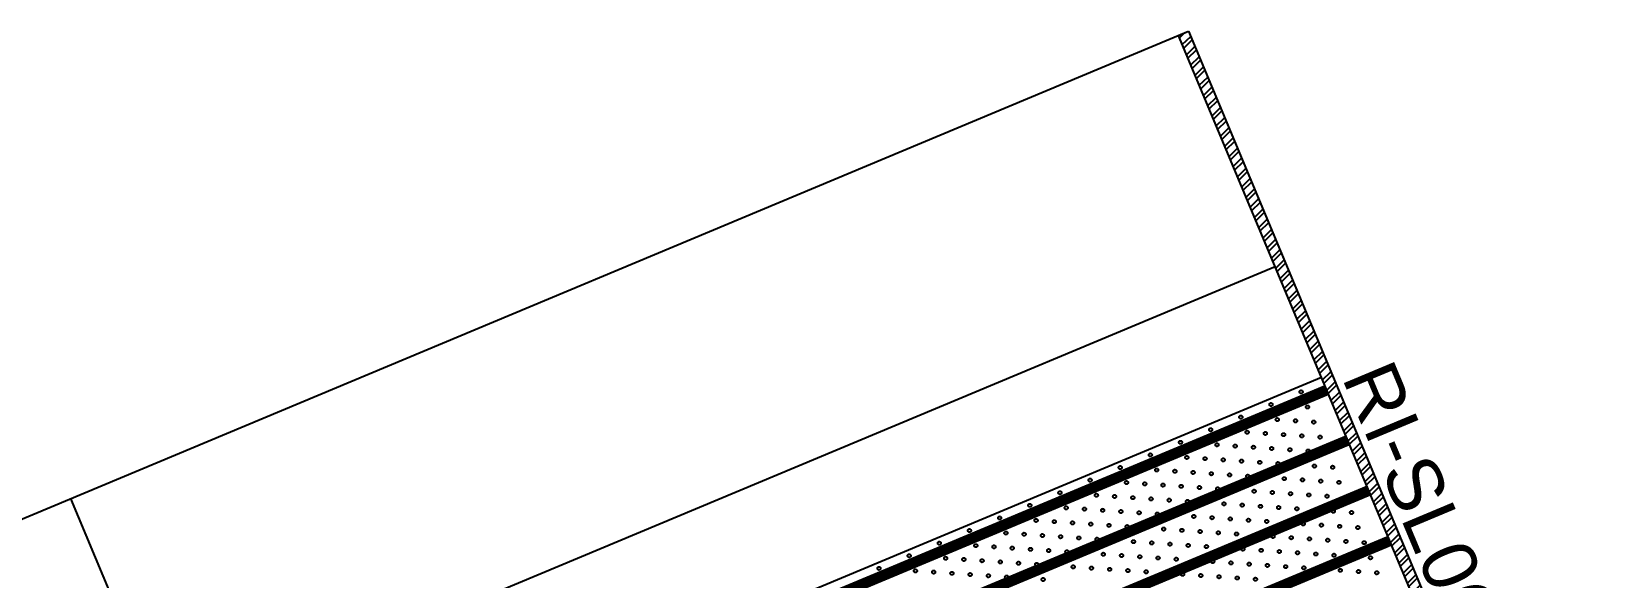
# Model space of a CAD drawing. Header units: millimetres. Extents: x 768159 to 833032, y -1374957 to -1225629.
# Drawn here: x 828610 to 831479, y -1266727 to -1265722 of the extents above; entities that cross this region are included whole.
import ezdxf
from ezdxf.enums import TextEntityAlignment as Align
from ezdxf.xclip import XClip

# ---------------------------------------------------------------- set-up
doc = ezdxf.new("R2010")
doc.units = ezdxf.units.MM
doc.header["$LTSCALE"] = 10
doc.header["$MEASUREMENT"] = 0
doc.header["$XCLIPFRAME"] = 0
doc.linetypes.add('CENTER', pattern=[50.8, 31.75, -6.35, 6.35, -6.35])
for name, color, linetype in [('I—平顶—分格线', 8, 'Continuous'), ('I—平顶—灯具', 62, 'Continuous'), ('I—平顶—造型', 122, 'Continuous')]:
    doc.layers.add(name, color=color, linetype=linetype)
doc.styles.add('ARIAL', font='arial.ttf')

# ---------------------------------------------------------------- blocks, each defined once
blk = doc.blocks.new('30-2')
at = {"layer": 'I—平顶—分格线'}
for centre in [(-545, -64.7), (-515, -64.7), (-485, -64.7), (-455, -64.7), (-425, -64.7), (-395, -64.7), (-365, -64.7), (-335, -64.7), (-305, -64.7), (-275, -64.7), (-245, -64.7), (-215, -64.7), (-185, -64.7), (-530, -94.7), (-500, -94.7), (-470, -94.7), (-440, -94.7), (-410, -94.7), (-380, -94.7), (-350, -94.7), (-320, -94.7), (-290, -94.7), (-260, -94.7), (-230, -94.7), (-200, -94.7), (-545, -124.7), (-515, -124.7), (-485, -124.7), (-455, -124.7), (-425, -124.7), (-395, -124.7), (-365, -124.7), (-335, -124.7), (-305, -124.7), (-275, -124.7), (-245, -124.7), (-215, -124.7), (-530, -154.7), (-500, -154.7), (-470, -154.7), (-440, -154.7), (-410, -154.7), (-380, -154.7), (-350, -154.7), (-320, -154.7), (-290, -154.7), (-260, -154.7), (-230, -154.7), (-545, -184.7), (-515, -184.7), (-485, -184.7), (-455, -184.7), (-425, -184.7), (-395, -184.7), (-365, -184.7), (-335, -184.7), (-305, -184.7), (-275, -184.7), (-245, -184.7), (-530, -214.7), (-500, -214.7), (-470, -214.7), (-440, -214.7), (-410, -214.7), (-380, -214.7), (-350, -214.7), (-320, -214.7), (-290, -214.7), (-260, -214.7), (-545, -244.7), (-515, -244.7), (-485, -244.7), (-455, -244.7), (-425, -244.7), (-395, -244.7), (-365, -244.7), (-335, -244.7), (-305, -244.7), (-275, -244.7), (-530, -274.7), (-500, -274.7), (-470, -274.7), (-440, -274.7), (-410, -274.7), (-380, -274.7), (-350, -274.7), (-320, -274.7), (-290, -274.7), (-260, -274.7), (-545, -304.7), (-515, -304.7), (-485, -304.7), (-455, -304.7), (-425, -304.7), (-395, -304.7), (-365, -304.7), (-335, -304.7), (-305, -304.7), (-275, -304.7), (-530, -334.7), (-500, -334.7), (-470, -334.7), (-440, -334.7), (-410, -334.7), (-380, -334.7), (-350, -334.7), (-320, -334.7), (-290, -334.7), (-545, -364.7), (-515, -364.7), (-485, -364.7), (-455, -364.7), (-425, -364.7), (-395, -364.7), (-365, -364.7), (-335, -364.7), (-305, -364.7), (-530, -394.7), (-500, -394.7), (-470, -394.7), (-440, -394.7), (-410, -394.7), (-380, -394.7), (-350, -394.7), (-320, -394.7), (-545, -424.7), (-515, -424.7), (-485, -424.7), (-455, -424.7), (-425, -424.7), (-395, -424.7), (-365, -424.7), (-335, -424.7), (-530, -454.7), (-500, -454.7), (-470, -454.7), (-440, -454.7), (-410, -454.7), (-380, -454.7), (-350, -454.7), (-545, -484.7), (-515, -484.7), (-485, -484.7), (-455, -484.7), (-425, -484.7), (-395, -484.7), (-365, -484.7), (-530, -514.7), (-500, -514.7), (-470, -514.7), (-440, -514.7), (-410, -514.7), (-380, -514.7), (-545, -544.7), (-515, -544.7), (-485, -544.7), (-455, -544.7), (-425, -544.7), (-395, -544.7), (-530, -574.7), (-500, -574.7), (-470, -574.7), (-440, -574.7), (-410, -574.7), (-545, -604.7), (-515, -604.7), (-485, -604.7), (-455, -604.7), (-425, -604.7), (-530, -634.7), (-500, -634.7), (-470, -634.7), (-440, -634.7), (-410, -634.7), (-545, -664.7), (-515, -664.7), (-485, -664.7), (-455, -664.7), (-425, -664.7), (-530, -694.7), (-500, -694.7), (-470, -694.7), (-440, -694.7), (-545, -724.7), (-515, -724.7), (-485, -724.7), (-455, -724.7), (-530, -754.7), (-500, -754.7), (-470, -754.7), (-545, -784.7), (-515, -784.7), (-485, -784.7), (-530, -814.7), (-500, -814.7), (-545, -844.7), (-515, -844.7), (-530, -874.7), (-545, -904.7)]:
    blk.add_circle(centre, 3, dxfattribs=at)
blk = doc.blocks.new('P1-T2')
at = {"layer": 'I—平顶—分格线'}
h = blk.add_hatch(dxfattribs=at)
h.set_pattern_fill('ANSI32', color=256, scale=50, angle=247)
h.paths.add_polyline_path([(-5690.8, 0), (-10.8, 0), (-10.8, -20), (-5690.8, -20)])
for points in [[(-5230, -20), (-5230, -22429.3)], [(-5010, -20), (-5010, -22429.3)], [(-5690.8, -2224.7), (-10.8, -2224.7)]]:
    blk.add_lwpolyline(points, dxfattribs=at)
at = {"layer": 'I—平顶—灯具', "linetype": 'CENTER', "ltscale": 0.01, "const_width": 20}
for points in [[(-4985, -20), (-4985, -22429.3)], [(-4885, -20), (-4885, -22429.3)], [(-4785, -20), (-4785, -22429.3)], [(-4685, -20), (-4685, -22429.3)]]:
    blk.add_lwpolyline(points, dxfattribs=at)
at = {"layer": 'I—平顶—造型'}
blk.add_lwpolyline([(-5690.8, 0), (-10.8, 0), (-10.8, -20), (-5690.8, -20)], close=True, dxfattribs=at)
blk.add_lwpolyline([(-5690.8, -22449.3), (-5690.8, -22449.3), (-5690.8, 0), (-10.8, 0), (-10.8, -2097.6)], dxfattribs=at)
at = {"layer": 'I—平顶—分格线'}
ref = blk.add_blockref('30-2', (-4455, 0), dxfattribs=at)
XClip(ref).set_block_clipping_path([(-555.0324043302, -22449.3092168584), (-5.0324046859, 0)])
at = {"layer": 'I—平顶—灯具', "linetype": 'CENTER', "ltscale": 0.01, "style": 'ARIAL'}
blk.add_text('RI-SL06', height=100, rotation=0.0233, dxfattribs=at).set_placement((-4740, 64.1), align=Align.MIDDLE_CENTER)

msp = doc.modelspace()

# ---------------------------------------------------------------- block references
at = {"rotation": 292.6891305224073}
msp.add_blockref('P1-T2', (832929.7, -1270972.1, 0), dxfattribs=at)

doc.saveas('drawing.dxf')
